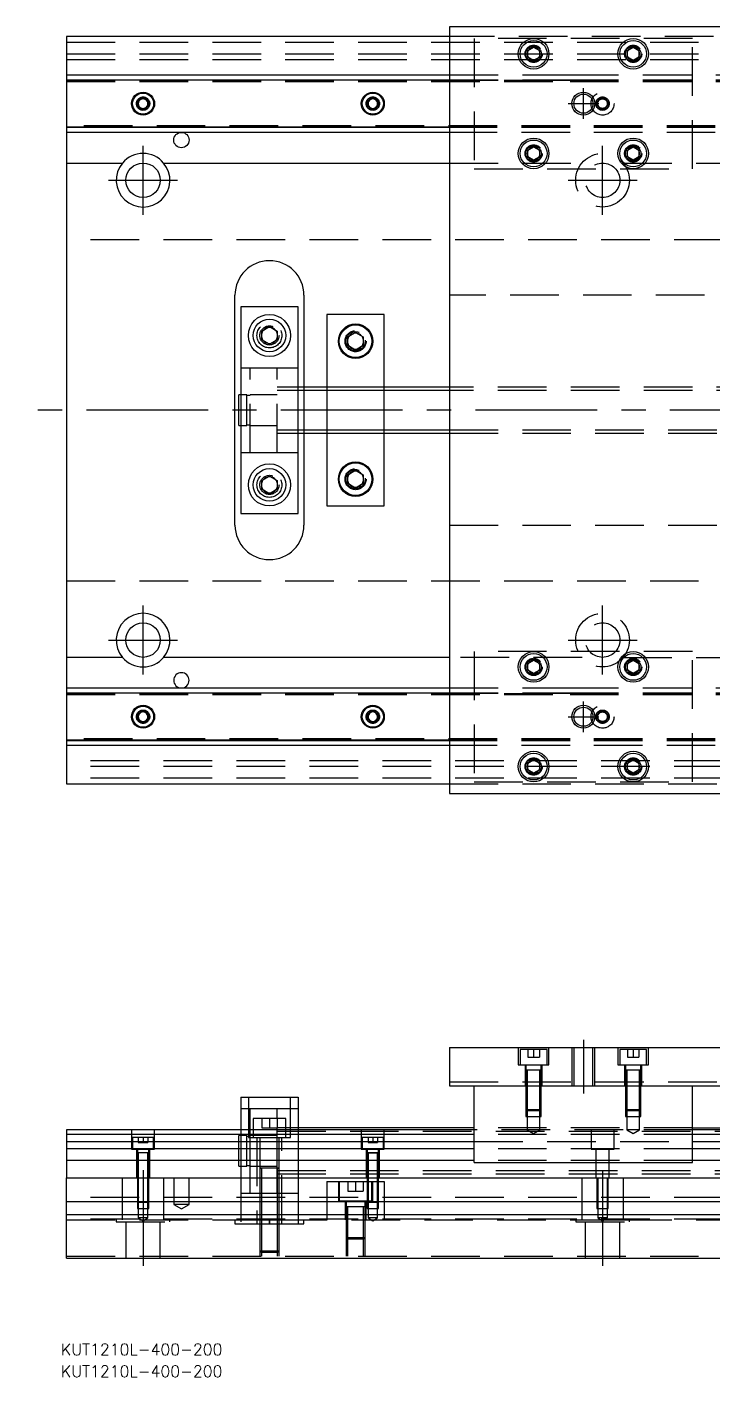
# Model space of a CAD drawing. Extents: x -10 to 600, y -252 to 102.
# Drawn here: x -10.3 to 168.6, y -252.3 to 100 of the extents above; entities that cross this region are included whole.
import ezdxf

# ---------------------------------------------------------------- set-up
doc = ezdxf.new("R2010")
doc.units = 0
doc.linetypes.add('CENTER', pattern=[50.8, 31.75, -6.35, 6.35, -6.35])
doc.linetypes.add('DASHED', pattern=[19.05, 12.7, -6.35])
doc.layers.get('0').update_dxf_attribs({"linetype": 'CONTINUOUS'})
doc.layers.add('CENTER', color=1, linetype='CENTER')
doc.styles.get("Standard").update_dxf_attribs({"font": 'txt.shx', "height": 3, "bigfont": 'bigfont.shx'})

# ---------------------------------------------------------------- blocks, each defined once
blk = doc.blocks.new('*U2')
at = {"color": 7, "linetype": 'CONTINUOUS'}
blk.add_text('KUT1210L-400-200', height=3, dxfattribs=at).set_placement((-1.44, -252.31))
blk = doc.blocks.new('*U3')
at = {"color": 7, "linetype": 'CONTINUOUS'}
blk.add_text('KUT1210L-400-200', height=3, dxfattribs=at).set_placement((-1.44, -246.63))

msp = doc.modelspace()

# ---------------------------------------------------------------- linework, layer by layer
at = {"color": 7, "linetype": 'CONTINUOUS'}
for p, q in [((300, 100), (100, 100)), ((100, 100), (100, -100)), ((100, 97.5), (0, 97.5)), ((0, 97.5), (0, 87.5)), ((120.5, 93.866026), (122, 94.73205)), ((120.5, 92.133974), (120.5, 93.866026)), ((122, 91.26795), (120.5, 92.133974)), ((122, 94.73205), (123.5, 93.866026)), ((123.5, 92.133974), (122, 91.26795)), ((123.5, 93.866026), (123.5, 92.133974)), ((146.5, 93.866026), (148, 94.73205)), ((146.5, 92.133974), (146.5, 93.866026)), ((148, 91.26795), (146.5, 92.133974)), ((148, 94.73205), (149.5, 93.866026)), ((149.5, 92.133974), (148, 91.26795)), ((149.5, 93.866026), (149.5, 92.133974)), ((0, 87.5), (100, 87.5)), ((0, 87.5), (0, 86.247728)), ((0, 86.247728), (100, 86.247728)), ((0, 86.247728), (0, 73.752272)), ((18.75, 80.721688), (20, 81.443376)), ((20, 81.443376), (21.25, 80.721688)), ((78.75, 80.721688), (80, 81.443376)), ((80, 81.443376), (81.25, 80.721688)), ((18.75, 79.278312), (18.75, 80.721688)), ((20, 78.556624), (18.75, 79.278312)), ((21.25, 79.278312), (20, 78.556624)), ((21.25, 80.721688), (21.25, 79.278312)), ((78.75, 79.278312), (78.75, 80.721688)), ((80, 78.556624), (78.75, 79.278312)), ((81.25, 79.278312), (80, 78.556624)), ((81.25, 80.721688), (81.25, 79.278312)), ((0, 73.752272), (0, 72.5)), ((100, 73.752272), (0, 73.752272)), ((100, 72.5), (0, 72.5)), ((0, 72.5), (0, 64.5)), ((120.5, 67.866026), (122, 68.73205)), ((120.5, 66.133974), (120.5, 67.866026)), ((122, 68.73205), (123.5, 67.866026)), ((123.5, 67.866026), (123.5, 66.133974)), ((146.5, 67.866026), (148, 68.73205)), ((146.5, 66.133974), (146.5, 67.866026)), ((148, 68.73205), (149.5, 67.866026)), ((149.5, 67.866026), (149.5, 66.133974)), ((0, 64.5), (14.638098, 64.5)), ((0, 64.5), (0, -64.5)), ((25.361902, 64.5), (100, 64.5)), ((122, 65.26795), (120.5, 66.133974)), ((123.5, 66.133974), (122, 65.26795)), ((148, 65.26795), (146.5, 66.133974)), ((149.5, 66.133974), (148, 65.26795)), ((44, -30), (44, 30)), ((62, 30), (62, 6)), ((60.5, 27), (45.5, 27)), ((45.5, 27), (45.5, -27)), ((60.5, -27), (60.5, 27)), ((68, 25), (68, 6)), ((83, 25), (68, 25)), ((83, 6), (83, 25)), ((51, 20.6547), (53, 21.809402)), ((53, 21.809402), (55, 20.6547)), ((51, 18.3453), (51, 20.6547)), ((53, 17.190598), (51, 18.3453)), ((55, 18.3453), (53, 17.190598)), ((55, 20.6547), (55, 18.3453)), ((73.5, 19.1547), (75.5, 20.309402)), ((73.5, 16.8453), (73.5, 19.1547)), ((75.5, 20.309402), (77.5, 19.1547)), ((77.5, 19.1547), (77.5, 16.8453)), ((75.5, 15.690598), (73.5, 16.8453)), ((77.5, 16.8453), (75.5, 15.690598)), ((45, -4), (45, 4)), ((45.5, 4), (45, 4)), ((100, 6), (60.5, 6)), ((45, -4), (45.5, -4)), ((60.5, -6), (100, -6)), ((62, -6), (62, -30)), ((68, -6), (68, -25)), ((83, -25), (83, -6)), ((51, -18.3453), (53, -17.190598)), ((53, -17.190598), (55, -18.3453)), ((73.5, -16.8453), (75.5, -15.690598)), ((73.5, -19.1547), (73.5, -16.8453)), ((75.5, -15.690598), (77.5, -16.8453)), ((77.5, -16.8453), (77.5, -19.1547)), ((51, -20.6547), (51, -18.3453)), ((53, -21.809402), (51, -20.6547)), ((55, -20.6547), (53, -21.809402)), ((55, -18.3453), (55, -20.6547)), ((75.5, -20.309402), (73.5, -19.1547)), ((77.5, -19.1547), (75.5, -20.309402)), ((45.5, -27), (60.5, -27)), ((68, -25), (83, -25)), ((0, -64.5), (0, -72.5)), ((14.638098, -64.5), (0, -64.5)), ((100, -64.5), (25.361902, -64.5)), ((120.5, -66.133974), (122, -65.26795)), ((120.5, -67.866026), (120.5, -66.133974)), ((122, -65.26795), (123.5, -66.133974)), ((123.5, -66.133974), (123.5, -67.866026)), ((146.5, -66.133974), (148, -65.26795)), ((146.5, -67.866026), (146.5, -66.133974)), ((148, -65.26795), (149.5, -66.133974)), ((149.5, -66.133974), (149.5, -67.866026)), ((122, -68.73205), (120.5, -67.866026)), ((123.5, -67.866026), (122, -68.73205)), ((148, -68.73205), (146.5, -67.866026)), ((149.5, -67.866026), (148, -68.73205)), ((0, -72.5), (100, -72.5)), ((0, -72.5), (0, -73.752272)), ((0, -73.752272), (100, -73.752272)), ((0, -73.752272), (0, -86.247728)), ((18.75, -79.278312), (20, -78.556624)), ((18.75, -80.721688), (18.75, -79.278312)), ((20, -81.443376), (18.75, -80.721688)), ((20, -78.556624), (21.25, -79.278312)), ((21.25, -80.721688), (20, -81.443376)), ((21.25, -79.278312), (21.25, -80.721688)), ((78.75, -79.278312), (80, -78.556624)), ((78.75, -80.721688), (78.75, -79.278312)), ((80, -81.443376), (78.75, -80.721688)), ((80, -78.556624), (81.25, -79.278312)), ((81.25, -80.721688), (80, -81.443376)), ((81.25, -79.278312), (81.25, -80.721688)), ((100, -86.247728), (0, -86.247728)), ((0, -86.247728), (0, -87.5)), ((100, -87.5), (0, -87.5)), ((0, -87.5), (0, -97.5)), ((120.5, -92.133974), (122, -91.26795)), ((122, -91.26795), (123.5, -92.133974)), ((146.5, -92.133974), (148, -91.26795)), ((148, -91.26795), (149.5, -92.133974)), ((120.5, -93.866026), (120.5, -92.133974)), ((122, -94.73205), (120.5, -93.866026)), ((123.5, -93.866026), (122, -94.73205)), ((123.5, -92.133974), (123.5, -93.866026)), ((146.5, -93.866026), (146.5, -92.133974)), ((148, -94.73205), (146.5, -93.866026)), ((149.5, -93.866026), (148, -94.73205)), ((149.5, -92.133974), (149.5, -93.866026)), ((0, -97.5), (100, -97.5)), ((100, -100), (300, -100)), ((100, -166.31), (100, -176.31)), ((100, -166.31), (300, -166.31)), ((45.5, -179.31), (45.5, -187.81)), ((45.5, -179.31), (60.5, -179.31)), ((60.5, -179.31), (60.5, -187.81)), ((100, -176.31), (300, -176.31)), ((106.5, -196.31), (106.5, -176.31)), ((163.5, -196.31), (163.5, -176.31)), ((0, -187.81), (0, -189.062272)), ((106.5, -187.81), (0, -187.81)), ((106.5, -189.062272), (0, -189.062272)), ((0, -189.062272), (0, -190.83668)), ((106.5, -187.31), (60.5, -187.31)), ((163.5, -187.31), (181.5, -187.31)), ((236.5, -187.81), (163.5, -187.81)), ((236.5, -189.062272), (163.5, -189.062272)), ((0, -190.83668), (106.5, -190.83668)), ((0, -190.83668), (0, -192.733076)), ((0, -192.733076), (0, -195.787372)), ((106.5, -192.733076), (0, -192.733076)), ((163.5, -190.83668), (236.5, -190.83668)), ((236.5, -192.733076), (163.5, -192.733076)), ((0, -195.787372), (0, -200.31)), ((106.5, -195.787372), (0, -195.787372)), ((106.5, -196.31), (163.5, -196.31)), ((236.5, -195.787372), (163.5, -195.787372)), ((0, -200.31), (400, -200.31)), ((0, -206.61), (0, -200.31)), ((400, -206.61), (0, -206.61)), ((0, -210.01), (0, -206.61)), ((0, -221.31), (0, -210.01)), ((400, -210.01), (0, -210.01)), ((0, -221.31), (400, -221.31))]:
    msp.add_line(p, q, dxfattribs=at)
at = {"color": 3, "linetype": 'DASHED'}
for p, q in [((0, 96), (400, 96)), ((188.000006, 97.5), (100, 97.5)), ((163.5, 97), (106.5, 97)), ((106.5, 97), (106.5, 63)), ((163.5, 63), (163.5, 97)), ((0, 93), (400, 93)), ((120, 93), (120.030168, 93.346066)), ((149.973226, 93.326156), (150, 93)), ((0, 91.5), (400, 91.5)), ((0, 86.1147), (100, 86.1147)), ((0, 86.1), (131.5, 86.1)), ((0, 85.8), (131.5, 85.8)), ((100, 87.5), (131.5, 87.5)), ((100, 86.247728), (131.5, 86.247728)), ((100, 86.1147), (131.5, 86.1147)), ((131.5, 87.5), (188.5, 87.5)), ((131.5, 86.247728), (188.5, 86.247728)), ((131.5, 86.1147), (188.5, 86.1147)), ((131.5, 86.1), (188.5, 86.1)), ((131.5, 85.8), (188.5, 85.8)), ((18.5, 80), (18.516134, 80.21941)), ((81.477374, 80.25955), (81.5, 80)), ((131.5, 74.2), (0, 74.2)), ((188.5, 74.2), (131.5, 74.2)), ((131.5, 73.9), (0, 73.9)), ((100, 73.8853), (0, 73.8853)), ((131.5, 73.8853), (100, 73.8853)), ((131.5, 73.752272), (100, 73.752272)), ((131.5, 72.5), (100, 72.5)), ((188.5, 73.9), (131.5, 73.9)), ((188.5, 73.8853), (131.5, 73.8853)), ((188.5, 73.752272), (131.5, 73.752272)), ((188.5, 72.5), (131.5, 72.5)), ((120, 67), (120.030168, 67.346066)), ((149.973226, 67.326156), (150, 67)), ((100, 64.5), (134.638098, 64.5)), ((145.361903, 64.5), (254.638097, 64.5)), ((106.5, 63), (163.5, 63)), ((400, 44.5), (0, 44.5)), ((300, 30), (100, 30)), ((50.5, 19.5), (50.512884, 19.753488)), ((77.983582, 18.286038), (78, 18)), ((48, 11), (45.5, 11)), ((48, -11), (48, 11)), ((55, 11), (48, 11)), ((55, -11), (55, 11)), ((60.5, 11), (55, 11)), ((47.1, 4), (45.5, 4)), ((47.1, -4), (47.1, 4)), ((48, 3.8), (47.1, 3.8)), ((55, 4), (48, 4)), ((60.5, 6), (55, 6)), ((60.5, 5.125), (55, 5.125)), ((62, 6), (62, 5.125)), ((62, 5.125), (62, -5.125)), ((68, 6), (68, 5.125)), ((68, 5.125), (68, -5.125)), ((83, 5.125), (83, 6)), ((83, -5.125), (83, 5.125)), ((182.5, 6), (100, 6)), ((182.5, 5.125), (100, 5.125)), ((45.5, -4), (47.1, -4)), ((47.1, -3.8), (48, -3.8)), ((48, -4), (55, -4)), ((55, -5.125), (60.5, -5.125)), ((55, -6), (60.5, -6)), ((62, -5.125), (62, -6)), ((68, -5.125), (68, -6)), ((83, -6), (83, -5.125)), ((100, -5.125), (182.5, -5.125)), ((100, -6), (182.5, -6)), ((45.5, -11), (48, -11)), ((48, -11), (55, -11)), ((55, -11), (60.5, -11)), ((50.5, -19.5), (50.512884, -19.246512)), ((77.983582, -17.713962), (78, -18)), ((100, -30), (300, -30)), ((0, -44.5), (400, -44.5)), ((163.5, -63), (106.5, -63)), ((106.5, -63), (106.5, -97)), ((163.5, -97), (163.5, -63)), ((134.638098, -64.5), (100, -64.5)), ((120, -67), (120.030168, -66.653934)), ((145.361903, -64.5), (254.638097, -64.5)), ((146, -67), (146.023172, -66.69644)), ((0, -73.8853), (100, -73.8853)), ((0, -73.9), (131.5, -73.9)), ((100, -72.5), (131.5, -72.5)), ((100, -73.752272), (131.5, -73.752272)), ((100, -73.8853), (131.5, -73.8853)), ((131.5, -72.5), (188.5, -72.5)), ((131.5, -73.752272), (188.5, -73.752272)), ((131.5, -73.8853), (188.5, -73.8853)), ((131.5, -73.9), (188.5, -73.9)), ((0, -74.2), (131.5, -74.2)), ((131.5, -74.2), (188.5, -74.2)), ((18.5, -80), (18.516134, -79.78059)), ((81.477374, -79.74045), (81.5, -80)), ((131.5, -85.8), (0, -85.8)), ((131.5, -86.1), (0, -86.1)), ((100, -86.1147), (0, -86.1147)), ((131.5, -86.1147), (100, -86.1147)), ((131.5, -86.247728), (100, -86.247728)), ((131.5, -87.5), (100, -87.5)), ((188.5, -85.8), (131.5, -85.8)), ((188.5, -86.1), (131.5, -86.1)), ((188.5, -86.1147), (131.5, -86.1147)), ((188.5, -86.247728), (131.5, -86.247728)), ((188.5, -87.5), (131.5, -87.5)), ((400, -91.5), (0, -91.5)), ((400, -93), (0, -93)), ((123.973226, -92.673844), (124, -93)), ((146, -93), (146.023172, -92.69644)), ((400, -96), (0, -96)), ((100, -97.5), (188.000006, -97.5)), ((106.5, -97), (163.5, -97)), ((118, -166.31), (118, -170.81)), ((125.5, -166.81), (118.5, -166.81)), ((118.5, -166.81), (118.5, -170.81)), ((120.5, -166.81), (120.5, -168.81)), ((120.5, -168.81), (122, -168.81)), ((122, -166.81), (122, -168.81)), ((122, -168.81), (123.5, -168.81)), ((123.5, -166.81), (123.5, -168.81)), ((125.5, -170.81), (125.5, -166.81)), ((126, -170.81), (126, -166.31)), ((132.000006, -166.31), (132.000006, -176.31)), ((132.5, -166.31), (132.5, -176.31)), ((137.5, -176.31), (137.5, -166.31)), ((137.999994, -176.31), (137.999994, -166.31)), ((144, -166.31), (144, -170.81)), ((151.5, -166.81), (144.5, -166.81)), ((144.5, -166.81), (144.5, -170.81)), ((146.5, -166.81), (146.5, -168.81)), ((146.5, -168.81), (148, -168.81)), ((148, -166.81), (148, -168.81)), ((148, -168.81), (149.5, -168.81)), ((149.5, -166.81), (149.5, -168.81)), ((151.5, -170.81), (151.5, -166.81)), ((152, -170.81), (152, -166.31)), ((118, -170.81), (126, -170.81)), ((119.75, -170.81), (119.75, -176.31)), ((124.000006, -172.21), (119.999994, -172.21)), ((124.000006, -172.21), (119.999994, -172.21)), ((120, -170.81), (120, -172.21)), ((120, -172.205), (120, -172.21)), ((120, -172.21), (120.216462, -172.21)), ((120.216708, -172.21), (120, -172.21)), ((120, -172.21), (120, -172.215)), ((120, -172.21), (120, -176.31)), ((123.783332, -172.21), (120.216708, -172.21)), ((120.35, -172.21), (120.35, -176.31)), ((123.65, -176.31), (123.65, -172.21)), ((124, -172.21), (123.783332, -172.21)), ((123.783538, -172.21), (124, -172.21)), ((124, -172.21), (124, -170.81)), ((124, -172.21), (124, -172.205)), ((124, -172.215), (124, -172.21)), ((124, -176.31), (124, -172.21)), ((124.25, -176.31), (124.25, -170.81)), ((144, -170.81), (152, -170.81)), ((145.75, -170.81), (145.75, -176.31)), ((150.000006, -172.21), (145.999994, -172.21)), ((150.000006, -172.21), (145.999994, -172.21)), ((150.000006, -172.21), (145.999994, -172.21)), ((146, -170.81), (146, -172.21)), ((146, -172.205), (146, -172.21)), ((146.216708, -172.21), (146, -172.21)), ((146, -172.21), (146, -172.215)), ((146, -172.21), (146, -176.31)), ((149.783332, -172.21), (146.216708, -172.21)), ((146.35, -172.21), (146.35, -176.31)), ((149.65, -176.31), (149.65, -172.21)), ((150, -172.21), (149.783332, -172.21)), ((150, -172.21), (150, -170.81)), ((150, -172.21), (150, -172.205)), ((150, -172.215), (150, -172.21)), ((150, -176.31), (150, -172.21)), ((150.25, -176.31), (150.25, -170.81)), ((100, -175.31), (300, -175.31)), ((47.5, -179.31), (47.5, -189.81)), ((58.5, -189.81), (58.5, -179.31)), ((120, -176.31), (120, -182.46)), ((120.000006, -176.31), (120.000002, -182.46)), ((120.35, -176.31), (120.35, -182.81)), ((123.65, -182.81), (123.65, -176.31)), ((123.999998, -182.46), (123.999994, -176.31)), ((124, -182.46), (124, -176.31)), ((146, -176.31), (146, -182.46)), ((146.000006, -176.31), (146.000002, -182.46)), ((146.35, -176.31), (146.35, -182.81)), ((149.65, -182.81), (149.65, -176.31)), ((149.999998, -182.46), (149.999994, -176.31)), ((150, -182.46), (150, -176.31)), ((48, -182.31), (45.5, -182.31)), ((48, -187.81), (48, -182.31)), ((55, -182.31), (48, -182.31)), ((55, -184.81), (55, -182.31)), ((60.5, -182.31), (55, -182.31)), ((120, -182.46), (124, -182.46)), ((120, -182.46), (120.35, -182.81)), ((120.000002, -182.46), (120.000006, -184.31)), ((123.65, -182.81), (120.35, -182.81)), ((120.35, -182.81), (120.35, -184.31)), ((123.65, -182.81), (124, -182.46)), ((123.65, -184.31), (123.65, -182.81)), ((123.999994, -184.31), (123.999998, -182.46)), ((146, -182.46), (150, -182.46)), ((146, -182.46), (146.35, -182.81)), ((146.000002, -182.46), (146.000006, -184.31)), ((149.65, -182.81), (146.35, -182.81)), ((146.35, -182.81), (146.35, -184.31)), ((149.65, -182.81), (150, -182.46)), ((149.65, -184.31), (149.65, -182.81)), ((149.999994, -184.31), (149.999998, -182.46)), ((57.25, -184.81), (48.75, -184.81)), ((48.75, -184.81), (48.75, -187.81)), ((51, -184.81), (51, -187.31)), ((53, -184.81), (53, -187.31)), ((55, -184.81), (55, -187.31)), ((57.25, -187.81), (57.25, -184.81)), ((120.000006, -184.31), (123.999994, -184.31)), ((120.35, -184.31), (120.35, -187.81)), ((123.65, -187.81), (123.65, -184.31)), ((146.000006, -184.31), (149.999994, -184.31)), ((146.35, -184.31), (146.35, -187.81)), ((149.65, -187.81), (149.65, -184.31)), ((17, -187.81), (17, -192.81)), ((22.75, -189.81), (17.25, -189.81)), ((17.25, -189.81), (17.25, -192.81)), ((18.75, -189.81), (18.75, -191.11)), ((20, -189.81), (20, -191.11)), ((21.25, -189.81), (21.25, -191.11)), ((22.75, -192.81), (22.75, -189.81)), ((23, -192.81), (23, -187.81)), ((45, -193.31), (45, -189.31)), ((45.5, -189.31), (45, -189.31)), ((45.5, -187.81), (45.5, -200.31)), ((47.1, -189.31), (45.5, -189.31)), ((47.1, -193.31), (47.1, -189.31)), ((48, -189.51), (47.1, -189.51)), ((47.5, -189.81), (58.5, -189.81)), ((48, -193.31), (48, -187.81)), ((48.75, -189.31), (48, -189.31)), ((48.75, -187.81), (48.75, -189.81)), ((55, -189.31), (48.75, -189.31)), ((49.75, -189.81), (49.75, -212.31)), ((50.5, -189.81), (50.5, -197.81)), ((51, -187.31), (53, -187.31)), ((53, -187.31), (55, -187.31)), ((55, -187.81), (55, -187.31)), ((57.25, -187.31), (55, -187.31)), ((55, -189.81), (55, -187.81)), ((55, -188.185), (345, -188.185)), ((55, -193.31), (55, -189.81)), ((55.5, -197.81), (55.5, -189.81)), ((56.25, -212.31), (56.25, -189.81)), ((60.5, -187.31), (57.25, -187.31)), ((57.25, -189.81), (57.25, -187.81)), ((60.5, -187.81), (60.5, -200.31)), ((77, -187.81), (77, -192.81)), ((82.75, -189.81), (77.25, -189.81)), ((77.25, -189.81), (77.25, -192.81)), ((78.75, -189.81), (78.75, -191.11)), ((80, -189.81), (80, -191.11)), ((81.25, -189.81), (81.25, -191.11)), ((82.75, -192.81), (82.75, -189.81)), ((83, -192.81), (83, -187.81)), ((163.5, -187.31), (106.5, -187.31)), ((145.35, -187.81), (106.5, -187.81)), ((163.5, -189.062272), (106.5, -189.062272)), ((123.65, -187.81), (120.35, -187.81)), ((120.35, -187.81), (122, -188.762628)), ((122, -188.762628), (123.65, -187.81)), ((137, -187.81), (137, -192.81)), ((143, -192.81), (143, -187.81)), ((149.65, -187.81), (146.35, -187.81)), ((146.35, -187.81), (148, -188.762628)), ((148, -188.762628), (149.65, -187.81)), ((163.5, -187.81), (148.65, -187.81)), ((17, -192.81), (23, -192.81)), ((18.25, -192.81), (18.25, -200.31)), ((18.5, -192.81), (18.5, -193.81)), ((18.75, -191.11), (20, -191.11)), ((20, -191.11), (21.25, -191.11)), ((21.5, -193.81), (21.5, -192.81)), ((21.75, -200.31), (21.75, -192.81)), ((45, -197.31), (45, -193.31)), ((47.1, -197.31), (47.1, -193.31)), ((48, -200.31), (48, -193.31)), ((55, -197.810302), (55, -193.31)), ((77, -192.81), (83, -192.81)), ((78.25, -192.81), (78.25, -200.31)), ((78.5, -192.81), (78.5, -193.81)), ((78.75, -191.11), (80, -191.11)), ((80, -191.11), (81.25, -191.11)), ((81.5, -193.81), (81.5, -192.81)), ((81.75, -200.31), (81.75, -192.81)), ((106.5, -190.83668), (163.5, -190.83668)), ((163.5, -192.733076), (106.5, -192.733076)), ((137, -192.81), (143, -192.81)), ((138.25, -192.81), (138.25, -200.31)), ((141.75, -200.31), (141.75, -192.81)), ((19.998804, -193.81), (18.499994, -193.81)), ((19.998804, -193.81), (18.499994, -193.81)), ((18.5, -193.805), (18.5, -193.81)), ((18.624678, -193.81), (18.5, -193.81)), ((18.624678, -193.81), (18.5, -193.81)), ((18.5, -193.81), (18.5, -200.31)), ((18.5, -193.81), (18.5, -193.815)), ((19.998804, -193.81), (18.624678, -193.81)), ((19.998804, -193.81), (18.624678, -193.81)), ((18.75, -193.81), (18.75, -200.31)), ((21.500006, -193.81), (19.998804, -193.81)), ((21.500006, -193.81), (19.998804, -193.81)), ((21.37533, -193.81), (19.998804, -193.81)), ((21.37533, -193.81), (19.998804, -193.81)), ((21.25, -200.31), (21.25, -193.81)), ((21.5, -193.81), (21.37533, -193.81)), ((21.5, -193.81), (21.37533, -193.81)), ((21.5, -193.81), (21.5, -193.805)), ((21.5, -200.31), (21.5, -193.81)), ((21.5, -193.815), (21.5, -193.81)), ((47.1, -197.11), (48, -197.11)), ((81.500006, -193.81), (78.499994, -193.81)), ((79.998804, -193.81), (78.499994, -193.81)), ((81.500006, -193.81), (78.499994, -193.81)), ((79.998804, -193.81), (78.499994, -193.81)), ((78.5, -193.805), (78.5, -193.81)), ((78.5, -193.81), (78.62467, -193.81)), ((78.624678, -193.81), (78.5, -193.81)), ((78.5, -193.81), (78.62467, -193.81)), ((78.624678, -193.81), (78.5, -193.81)), ((78.5, -193.81), (78.5, -200.31)), ((78.5, -193.81), (78.5, -193.815)), ((78.62467, -193.81), (81.375392, -193.81)), ((78.62467, -193.81), (81.375392, -193.81)), ((79.998804, -193.81), (78.624678, -193.81)), ((79.998804, -193.81), (78.624678, -193.81)), ((78.75, -193.81), (78.75, -200.31)), ((81.500006, -193.81), (79.998804, -193.81)), ((81.500006, -193.81), (79.998804, -193.81)), ((81.37533, -193.81), (79.998804, -193.81)), ((81.37533, -193.81), (79.998804, -193.81)), ((81.25, -200.31), (81.25, -193.81)), ((81.5, -193.81), (81.37533, -193.81)), ((81.5, -193.81), (81.37533, -193.81)), ((81.375392, -193.81), (81.5, -193.81)), ((81.375392, -193.81), (81.5, -193.81)), ((81.5, -193.81), (81.5, -193.805)), ((81.5, -200.31), (81.5, -193.81)), ((81.5, -193.815), (81.5, -193.81)), ((163.5, -195.787372), (106.5, -195.787372)), ((14.638098, -211.31), (14.638098, -200.31)), ((18.5, -200.31), (18.5, -206.56)), ((18.500006, -200.31), (18.500006, -206.560006)), ((18.75, -200.31), (18.75, -206.61)), ((21.25, -206.61), (21.25, -200.31)), ((21.499994, -206.560006), (21.499994, -200.31)), ((21.5, -206.56), (21.5, -200.31)), ((25.361902, -200.31), (25.361902, -211.31)), ((28, -200.31), (28, -207.31)), ((32, -207.31), (32, -200.31)), ((45, -197.31), (45.5, -197.31)), ((45.5, -197.31), (47.1, -197.31)), ((45.5, -200.31), (45.5, -206.61)), ((48, -197.31), (50.5, -197.31)), ((48, -204.31), (48, -200.31)), ((55.500006, -197.81), (50.499994, -197.81)), ((55.500006, -197.81), (50.499994, -197.81)), ((55.500006, -197.81), (50.499994, -197.81)), ((50.5, -197.31), (55, -197.31)), ((50.5, -197.805), (50.5, -197.81)), ((50.5, -197.81), (50.757448, -197.81)), ((50.757468, -197.81), (50.5, -197.81)), ((50.5, -197.81), (50.5, -200.31)), ((50.5, -197.81), (50.5, -197.815)), ((50.5, -200.31), (50.5, -206.61)), ((55.242552, -197.81), (50.757468, -197.81)), ((50.9, -197.81), (50.9, -200.31)), ((50.9, -200.31), (50.9, -206.61)), ((55, -200.31), (55, -197.810302)), ((55, -198.435), (345, -198.435)), ((55, -199.31), (345, -199.31)), ((55, -204.31), (55, -200.31)), ((55.1, -200.31), (55.1, -197.81)), ((55.1, -206.61), (55.1, -200.31)), ((55.5, -197.81), (55.242552, -197.81)), ((55.242602, -197.81), (55.5, -197.81)), ((55.5, -197.81), (55.5, -197.805)), ((55.5, -200.31), (55.5, -197.81)), ((55.5, -197.815), (55.5, -197.81)), ((55.5, -206.61), (55.5, -200.31)), ((60.5, -200.31), (60.5, -206.61)), ((78.5, -200.31), (78.5, -206.56)), ((78.500006, -200.31), (78.500006, -206.560006)), ((78.75, -200.31), (78.75, -206.61)), ((81.25, -206.61), (81.25, -200.31)), ((81.499994, -206.560006), (81.499994, -200.31)), ((81.5, -206.56), (81.5, -200.31)), ((134.638098, -211.31), (134.638098, -200.31)), ((138.500006, -200.31), (138.500006, -206.61)), ((138.75, -200.31), (138.75, -208.31)), ((141.25, -208.31), (141.25, -200.31)), ((141.499994, -206.61), (141.499994, -200.31)), ((145.361902, -200.31), (145.361902, -211.31)), ((45.5, -204.31), (48, -204.31)), ((48, -204.31), (50.5, -204.31)), ((50.5, -204.31), (50.9, -204.31)), ((50.9, -204.31), (55, -204.31)), ((55, -204.31), (60.5, -204.31)), ((68, -201.31), (78.5, -201.31)), ((68, -201.31), (68, -206.61)), ((71, -201.31), (71, -206.31)), ((71.25, -201.31), (71.25, -206.31)), ((73.5, -201.31), (73.5, -203.81)), ((73.5, -203.81), (75.5, -203.81)), ((75.5, -201.31), (75.5, -203.81)), ((75.5, -203.81), (77.5, -203.81)), ((77.5, -201.31), (77.5, -203.81)), ((78.5, -201.31), (78.75, -201.31)), ((78.75, -201.31), (81.25, -201.31)), ((79.75, -206.31), (79.75, -201.31)), ((80, -206.31), (80, -201.31)), ((81.25, -201.31), (81.5, -201.31)), ((81.5, -201.31), (83, -201.31)), ((83, -201.31), (83, -206.61)), ((400, -205.46), (0, -205.46)), ((18.5, -206.56), (21.5, -206.56)), ((18.5, -206.56), (18.55, -206.61)), ((18.500006, -206.560006), (18.500006, -206.61)), ((18.500006, -206.61), (18.500006, -208.31)), ((18.55, -206.61), (18.75, -206.81)), ((18.75, -206.61), (18.75, -206.81)), ((21.25, -206.81), (18.75, -206.81)), ((18.75, -206.81), (18.75, -208.31)), ((21.25, -206.81), (21.25, -206.61)), ((21.25, -206.81), (21.45, -206.61)), ((21.25, -208.31), (21.25, -206.81)), ((21.45, -206.61), (21.5, -206.56)), ((21.499994, -206.61), (21.499994, -206.560006)), ((21.499994, -208.31), (21.499994, -206.61)), ((32, -207.31), (28, -207.31)), ((28, -207.31), (30, -208.4647)), ((30, -208.4647), (32, -207.31)), ((45.5, -206.61), (45.5, -210.01)), ((50.5, -206.61), (50.5, -210.01)), ((50.9, -206.61), (50.9, -210.01)), ((55.1, -210.01), (55.1, -206.61)), ((55.5, -210.01), (55.5, -206.61)), ((60.5, -206.61), (60.5, -210.01)), ((68, -206.61), (68, -210.01)), ((71, -206.31), (80, -206.31)), ((72.75, -206.31), (72.75, -211.31)), ((73, -206.31), (73, -206.61)), ((73, -206.61), (73, -207.91)), ((78, -206.61), (78, -206.31)), ((78, -207.91), (78, -206.61)), ((78.25, -211.31), (78.25, -206.31)), ((78.5, -206.56), (81.5, -206.56)), ((78.5, -206.56), (78.55, -206.61)), ((78.500006, -206.560006), (78.500006, -206.61)), ((78.500006, -206.61), (78.500006, -208.31)), ((78.55, -206.61), (78.75, -206.81)), ((78.75, -206.61), (78.75, -206.81)), ((81.25, -206.81), (78.75, -206.81)), ((78.75, -206.81), (78.75, -208.31)), ((81.25, -206.81), (81.25, -206.61)), ((81.25, -206.81), (81.45, -206.61)), ((81.25, -208.31), (81.25, -206.81)), ((81.45, -206.61), (81.5, -206.56)), ((81.499994, -206.61), (81.499994, -206.560006)), ((81.499994, -208.31), (81.499994, -206.61)), ((83, -206.61), (83, -210.01)), ((138.500006, -206.61), (138.500006, -208.31)), ((141.499994, -208.31), (141.499994, -206.61)), ((400, -211.16), (0, -211.16)), ((0, -211.31), (44.638098, -211.31)), ((13, -211.31), (13, -211.81)), ((18.500006, -208.31), (21.499994, -208.31)), ((18.75, -208.31), (18.75, -210.81)), ((21.25, -210.81), (18.75, -210.81)), ((18.75, -210.81), (20, -211.531688)), ((20, -211.531688), (21.25, -210.81)), ((21.25, -210.81), (21.25, -208.31)), ((27, -211.81), (27, -211.31)), ((44, -211.31), (44, -212.31)), ((44.638098, -211.31), (55.361902, -211.31)), ((45.5, -210.01), (45.5, -211.31)), ((45.5, -211.31), (45.5, -211.81)), ((50.5, -210.01), (50.5, -211.31)), ((50.5, -211.31), (50.5, -212.31)), ((50.9, -210.01), (50.9, -211.31)), ((50.9, -211.31), (50.9, -212.31)), ((53, -211.31), (53, -212.31)), ((53, -212.31), (53, -211.31)), ((55.1, -211.31), (55.1, -210.01)), ((55.1, -212.31), (55.1, -211.31)), ((55.361902, -211.31), (134.638098, -211.31)), ((55.5, -211.31), (55.5, -210.01)), ((55.5, -212.31), (55.5, -211.31)), ((60.5, -210.01), (60.5, -212.31)), ((62, -212.31), (62, -211.31)), ((68, -210.01), (68, -211.31)), ((78.000006, -207.91), (72.999994, -207.91)), ((73, -207.905), (73, -207.91)), ((73.257468, -207.91), (73, -207.91)), ((73, -207.91), (73, -207.915)), ((73, -207.91), (73, -210.01)), ((73, -210.01), (73, -211.31)), ((73, -211.31), (73, -215.91)), ((73.000006, -211.31), (73.000006, -215.910006)), ((77.742552, -207.91), (73.257468, -207.91)), ((73.4, -207.91), (73.4, -210.01)), ((73.4, -210.01), (73.4, -211.31)), ((73.4, -211.31), (73.4, -216.31)), ((77.6, -210.01), (77.6, -207.91)), ((77.6, -211.31), (77.6, -210.01)), ((77.6, -216.31), (77.6, -211.31)), ((78, -207.91), (77.742552, -207.91)), ((77.999994, -215.910006), (77.999994, -211.31)), ((78, -207.91), (78, -207.905)), ((78, -207.915), (78, -207.91)), ((78, -210.01), (78, -207.91)), ((78, -211.31), (78, -210.01)), ((78, -215.91), (78, -211.31)), ((78.500006, -208.31), (81.499994, -208.31)), ((78.75, -208.31), (78.75, -210.81)), ((81.25, -210.81), (78.75, -210.81)), ((78.75, -210.81), (80, -211.531688)), ((80, -211.531688), (81.25, -210.81)), ((81.25, -210.81), (81.25, -208.31)), ((83, -210.01), (83, -211.31)), ((133, -211.31), (133, -211.81)), ((134.638098, -211.31), (145.361902, -211.31)), ((138.500006, -208.31), (141.499994, -208.31)), ((138.75, -208.31), (138.75, -210.81)), ((141.25, -210.81), (138.75, -210.81)), ((138.75, -210.81), (140, -211.531688)), ((140, -211.531688), (141.25, -210.81)), ((141.25, -210.81), (141.25, -208.31)), ((145.361902, -211.31), (254.638098, -211.31)), ((147, -211.81), (147, -211.31)), ((13, -211.81), (27, -211.81)), ((15.5, -211.81), (15.5, -221.31)), ((24.5, -221.31), (24.5, -211.81)), ((44, -212.31), (53, -212.31)), ((50.5, -212.31), (50.5, -219.41)), ((50.500006, -212.31), (50.500006, -219.410006)), ((50.9, -212.31), (50.9, -219.81)), ((53, -212.31), (62, -212.31)), ((55.1, -219.81), (55.1, -212.31)), ((55.499994, -219.410006), (55.499994, -212.31)), ((55.5, -219.41), (55.5, -212.31)), ((133, -211.81), (147, -211.81)), ((135.5, -211.81), (135.5, -221.31)), ((144.5, -221.31), (144.5, -211.81)), ((73, -215.91), (78, -215.91)), ((73, -215.91), (73.4, -216.31)), ((73.000006, -215.910006), (73.000006, -220.81)), ((77.6, -216.31), (73.4, -216.31)), ((73.4, -216.31), (73.4, -220.81)), ((77.6, -216.31), (78, -215.91)), ((77.6, -220.81), (77.6, -216.31)), ((77.999994, -220.81), (77.999994, -215.910006)), ((0, -220.81), (400, -220.81)), ((50.5, -219.41), (55.5, -219.41)), ((50.5, -219.41), (50.9, -219.81)), ((50.500006, -219.410006), (50.500006, -220.81)), ((55.1, -219.81), (50.9, -219.81)), ((50.9, -219.81), (50.9, -220.81)), ((55.1, -219.81), (55.5, -219.41)), ((55.1, -220.81), (55.1, -219.81)), ((55.499994, -220.81), (55.499994, -219.410006))]:
    msp.add_line(p, q, dxfattribs=at)
at = {"color": 3, "linetype": 'CONTINUOUS'}
for p, q in [((100, 5.125), (60.5, 5.125)), ((60.5, -5.125), (100, -5.125))]:
    msp.add_line(p, q, dxfattribs=at)
at = {"color": 7, "linetype": 'CONTINUOUS'}
for centre, radius in [((122, 93), 4), ((122, 93), 3.5), ((148, 93), 4), ((148, 93), 3.5), ((20, 80), 3), ((20, 80), 2.75), ((80, 80), 3), ((80, 80), 2.75), ((135, 80), 2.5), ((30, 70.5), 2), ((122, 67), 4), ((122, 67), 3.5), ((148, 67), 4), ((148, 67), 3.5), ((20, 60), 4.5), ((53, 19.5), 5.5), ((53, 19.5), 4.25), ((75.5, 18), 4.5), ((75.5, 18), 4.25), ((53, -19.5), 5.5), ((75.5, -18), 4.5), ((75.5, -18), 4.25), ((53, -19.5), 4.25), ((20, -60), 4.5), ((122, -67), 4), ((148, -67), 4), ((122, -67), 3.5), ((148, -67), 3.5), ((20, -80), 3), ((20, -80), 2.75), ((80, -80), 3), ((80, -80), 2.75), ((135, -80), 2.5), ((122, -93), 4), ((122, -93), 3.5), ((148, -93), 4), ((148, -93), 3.5)]:
    msp.add_circle(centre, radius, dxfattribs=at)
at = {"color": 3, "linetype": 'DASHED'}
for centre, radius in [((122, 93), 2.25), ((148, 93), 2.25), ((122, 93), 2), ((148, 93), 2), ((20, 80), 1.75), ((20, 80), 1.5), ((80, 80), 1.75), ((80, 80), 1.5), ((140, 80), 3), ((140, 80), 1.75), ((140, 80), 1.5), ((140, 80), 1.25), ((122, 67), 2.25), ((122, 67), 2), ((140, 60), 7), ((148, 67), 2.25), ((148, 67), 2), ((140, 60), 4.5), ((53, 19.5), 3.25), ((53, 19.5), 2.5), ((75.5, 18), 2.75), ((75.5, 18), 2.5), ((53, -19.5), 3.25), ((53, -19.5), 2.5), ((75.5, -18), 2.75), ((75.5, -18), 2.5), ((140, -60), 7), ((140, -60), 4.5), ((122, -67), 2.25), ((122, -67), 2), ((148, -67), 2.25), ((148, -67), 2), ((140, -80), 3), ((20, -80), 1.75), ((20, -80), 1.5), ((80, -80), 1.75), ((80, -80), 1.5), ((140, -80), 1.75), ((140, -80), 1.5), ((140, -80), 1.25), ((122, -93), 2.25), ((122, -93), 2), ((148, -93), 2.25), ((148, -93), 2)]:
    msp.add_circle(centre, radius, dxfattribs=at)
at = {"color": 3, "linetype": 'CONTINUOUS'}
for centre in [(135, 80), (135, -80)]:
    msp.add_circle(centre, 3, dxfattribs=at)
at = {"color": 7, "linetype": 'CONTINUOUS'}
for centre, radius, start, end in [((122, 93), 1.65, 155.380023, 180), ((122, 93), 1.65, 180, 204.619977), ((122, 93), 1.65, 144.619977, 155.380023), ((122, 93), 1.65, 204.619977, 215.380023), ((122, 93), 1.65, 95.380023, 144.619977), ((122, 93), 1.65, 215.380023, 264.619977), ((122, 93), 1.65, 84.619977, 95.380023), ((122, 93), 1.65, 35.380023, 84.619977), ((122, 93), 1.65, 275.380023, 324.619977), ((122, 93), 1.65, 24.619977, 35.380023), ((122, 93), 1.65, 324.619977, 335.380023), ((122, 93), 1.65, 335.380023, 24.619977), ((148, 93), 1.65, 155.380023, 180), ((148, 93), 1.65, 180, 204.619977), ((148, 93), 1.65, 144.619977, 155.380023), ((148, 93), 1.65, 204.619977, 215.380023), ((148, 93), 1.65, 95.380023, 144.619977), ((148, 93), 1.65, 215.380023, 264.619977), ((148, 93), 1.65, 84.619977, 95.380023), ((148, 93), 1.65, 35.380023, 84.619977), ((148, 93), 1.65, 275.380023, 324.619977), ((148, 93), 1.65, 24.619977, 35.380023), ((148, 93), 1.65, 324.619977, 335.380023), ((148, 93), 1.65, 335.380023, 24.619977), ((122, 93), 1.65, 264.619977, 275.380023), ((148, 93), 1.65, 264.619977, 275.380023), ((20, 80), 1.25, 120, 180), ((20, 80), 1.25, 60, 120), ((20, 80), 1.25, 0, 60), ((80, 80), 1.25, 120, 180), ((80, 80), 1.25, 60, 120), ((80, 80), 1.25, 0, 60), ((20, 80), 1.25, 180, 240), ((20, 80), 1.25, 240, 300), ((20, 80), 1.25, 300, 0), ((80, 80), 1.25, 180, 240), ((80, 80), 1.25, 240, 300), ((80, 80), 1.25, 300, 0), ((20, 60), 7, 40.005201, 139.994799), ((122, 67), 1.65, 155.380023, 180), ((122, 67), 1.65, 180, 204.619977), ((122, 67), 1.65, 144.619977, 155.380023), ((122, 67), 1.65, 95.380023, 144.619977), ((122, 67), 1.65, 84.619977, 95.380023), ((122, 67), 1.65, 35.380023, 84.619977), ((122, 67), 1.65, 24.619977, 35.380023), ((122, 67), 1.65, 335.380023, 24.619977), ((148, 67), 1.65, 155.380023, 180), ((148, 67), 1.65, 180, 204.619977), ((148, 67), 1.65, 144.619977, 155.380023), ((148, 67), 1.65, 95.380023, 144.619977), ((148, 67), 1.65, 84.619977, 95.380023), ((148, 67), 1.65, 35.380023, 84.619977), ((148, 67), 1.65, 24.619977, 35.380023), ((148, 67), 1.65, 335.380023, 24.619977), ((20, 60), 7, 139.994799, 40.005201), ((122, 67), 1.65, 204.619977, 215.380023), ((122, 67), 1.65, 215.380023, 264.619977), ((122, 67), 1.65, 264.619977, 275.380023), ((122, 67), 1.65, 275.380023, 324.619977), ((122, 67), 1.65, 324.619977, 335.380023), ((148, 67), 1.65, 204.619977, 215.380023), ((148, 67), 1.65, 215.380023, 264.619977), ((148, 67), 1.65, 264.619977, 275.380023), ((148, 67), 1.65, 275.380023, 324.619977), ((148, 67), 1.65, 324.619977, 335.380023), ((53, 30), 9, 90, 180), ((53, 30), 9, 0, 90), ((53, 19.5), 2.1, 102.24721, 137.75279), ((53, 19.5), 2.1, 77.75279, 102.24721), ((53, 19.5), 2.1, 42.24721, 77.75279), ((53, 19.5), 2.1, 162.24721, 180), ((53, 19.5), 2.1, 180, 197.75279), ((53, 19.5), 2.1, 137.75279, 162.24721), ((53, 19.5), 2.1, 197.75279, 222.24721), ((53, 19.5), 2.1, 222.24721, 257.75279), ((53, 19.5), 2.1, 282.24721, 317.75279), ((53, 19.5), 2.1, 17.75279, 42.24721), ((53, 19.5), 2.1, 317.75279, 342.24721), ((53, 19.5), 2.1, 342.24721, 17.75279), ((75.5, 18), 2.1, 162.24721, 180), ((75.5, 18), 2.1, 180, 197.75279), ((75.5, 18), 2.1, 137.75279, 162.24721), ((75.5, 18), 2.1, 102.24721, 137.75279), ((75.5, 18), 2.1, 77.75279, 102.24721), ((75.5, 18), 2.1, 42.24721, 77.75279), ((75.5, 18), 2.1, 17.75279, 42.24721), ((75.5, 18), 2.1, 342.24721, 17.75279), ((53, 19.5), 2.1, 257.75279, 282.24721), ((75.5, 18), 2.1, 197.75279, 222.24721), ((75.5, 18), 2.1, 222.24721, 257.75279), ((75.5, 18), 2.1, 257.75279, 282.24721), ((75.5, 18), 2.1, 282.24721, 317.75279), ((75.5, 18), 2.1, 317.75279, 342.24721), ((53, -19.5), 2.1, 102.24721, 137.75279), ((53, -19.5), 2.1, 77.75279, 102.24721), ((53, -19.5), 2.1, 42.24721, 77.75279), ((75.5, -18), 2.1, 162.24721, 180), ((75.5, -18), 2.1, 137.75279, 162.24721), ((75.5, -18), 2.1, 102.24721, 137.75279), ((75.5, -18), 2.1, 77.75279, 102.24721), ((75.5, -18), 2.1, 42.24721, 77.75279), ((75.5, -18), 2.1, 17.75279, 42.24721), ((75.5, -18), 2.1, 342.24721, 17.75279), ((53, -19.5), 2.1, 162.24721, 180), ((53, -19.5), 2.1, 180, 197.75279), ((53, -19.5), 2.1, 137.75279, 162.24721), ((53, -19.5), 2.1, 197.75279, 222.24721), ((53, -19.5), 2.1, 222.24721, 257.75279), ((53, -19.5), 2.1, 282.24721, 317.75279), ((53, -19.5), 2.1, 17.75279, 42.24721), ((53, -19.5), 2.1, 317.75279, 342.24721), ((53, -19.5), 2.1, 342.24721, 17.75279), ((75.5, -18), 2.1, 180, 197.75279), ((75.5, -18), 2.1, 197.75279, 222.24721), ((75.5, -18), 2.1, 222.24721, 257.75279), ((75.5, -18), 2.1, 257.75279, 282.24721), ((75.5, -18), 2.1, 282.24721, 317.75279), ((75.5, -18), 2.1, 317.75279, 342.24721), ((53, -19.5), 2.1, 257.75279, 282.24721), ((53, -30), 9, 180, 270), ((53, -30), 9, 270, 0), ((20, -60), 7, 319.994799, 220.005201), ((20, -60), 7, 220.005201, 319.994799), ((122, -67), 1.65, 155.380023, 180), ((122, -67), 1.65, 144.619977, 155.380023), ((122, -67), 1.65, 95.380023, 144.619977), ((122, -67), 1.65, 84.619977, 95.380023), ((122, -67), 1.65, 35.380023, 84.619977), ((122, -67), 1.65, 24.619977, 35.380023), ((122, -67), 1.65, 335.380023, 24.619977), ((148, -67), 1.65, 155.380023, 180), ((148, -67), 1.65, 144.619977, 155.380023), ((148, -67), 1.65, 95.380023, 144.619977), ((148, -67), 1.65, 84.619977, 95.380023), ((148, -67), 1.65, 35.380023, 84.619977), ((148, -67), 1.65, 24.619977, 35.380023), ((148, -67), 1.65, 335.380023, 24.619977), ((30, -70.5), 2, 90, 270), ((30, -70.5), 2, 270, 90), ((122, -67), 1.65, 180, 204.619977), ((122, -67), 1.65, 204.619977, 215.380023), ((122, -67), 1.65, 215.380023, 264.619977), ((122, -67), 1.65, 264.619977, 275.380023), ((122, -67), 1.65, 275.380023, 324.619977), ((122, -67), 1.65, 324.619977, 335.380023), ((148, -67), 1.65, 180, 204.619977), ((148, -67), 1.65, 204.619977, 215.380023), ((148, -67), 1.65, 215.380023, 264.619977), ((148, -67), 1.65, 264.619977, 275.380023), ((148, -67), 1.65, 275.380023, 324.619977), ((148, -67), 1.65, 324.619977, 335.380023), ((20, -80), 1.25, 120, 180), ((20, -80), 1.25, 180, 240), ((20, -80), 1.25, 60, 120), ((20, -80), 1.25, 0, 60), ((20, -80), 1.25, 300, 0), ((80, -80), 1.25, 120, 180), ((80, -80), 1.25, 180, 240), ((80, -80), 1.25, 60, 120), ((80, -80), 1.25, 0, 60), ((80, -80), 1.25, 300, 0), ((20, -80), 1.25, 240, 300), ((80, -80), 1.25, 240, 300), ((122, -93), 1.65, 95.380023, 144.619977), ((122, -93), 1.65, 84.619977, 95.380023), ((122, -93), 1.65, 35.380023, 84.619977), ((148, -93), 1.65, 95.380023, 144.619977), ((148, -93), 1.65, 84.619977, 95.380023), ((148, -93), 1.65, 35.380023, 84.619977), ((122, -93), 1.65, 155.380023, 180), ((122, -93), 1.65, 180, 204.619977), ((122, -93), 1.65, 144.619977, 155.380023), ((122, -93), 1.65, 204.619977, 215.380023), ((122, -93), 1.65, 215.380023, 264.619977), ((122, -93), 1.65, 264.619977, 275.380023), ((122, -93), 1.65, 275.380023, 324.619977), ((122, -93), 1.65, 24.619977, 35.380023), ((122, -93), 1.65, 324.619977, 335.380023), ((122, -93), 1.65, 335.380023, 24.619977), ((148, -93), 1.65, 155.380023, 180), ((148, -93), 1.65, 180, 204.619977), ((148, -93), 1.65, 144.619977, 155.380023), ((148, -93), 1.65, 204.619977, 215.380023), ((148, -93), 1.65, 215.380023, 264.619977), ((148, -93), 1.65, 264.619977, 275.380023), ((148, -93), 1.65, 275.380023, 324.619977), ((148, -93), 1.65, 24.619977, 35.380023), ((148, -93), 1.65, 324.619977, 335.380023), ((148, -93), 1.65, 335.380023, 24.619977)]:
    msp.add_arc(centre, radius, start, end, dxfattribs=at)
at = {"layer": 'CENTER', "color": 1, "linetype": 'CENTER'}
for p, q in [((135, 76), (135, 84)), ((131, 80), (139, 80)), ((20, 51), (20, 69)), ((140, 51), (140, 69)), ((11, 60), (29, 60)), ((131, 60), (149, 60)), ((443.361871, 0), (-10.32213, 0)), ((20, -69), (20, -51)), ((140, -69), (140, -51)), ((11, -60), (29, -60)), ((131, -60), (149, -60)), ((135, -84), (135, -76)), ((131, -80), (139, -80)), ((135, -164.31), (135, -178.31)), ((20, -198.31), (20, -223.31)), ((140, -198.31), (140, -223.31))]:
    msp.add_line(p, q, dxfattribs=at)

# ---------------------------------------------------------------- block references
at = {"color": 7, "linetype": 'CONTINUOUS'}
for name in ['*U3', '*U2']:
    msp.add_blockref(name, (0, 0), dxfattribs=at)

doc.saveas('drawing.dxf')
